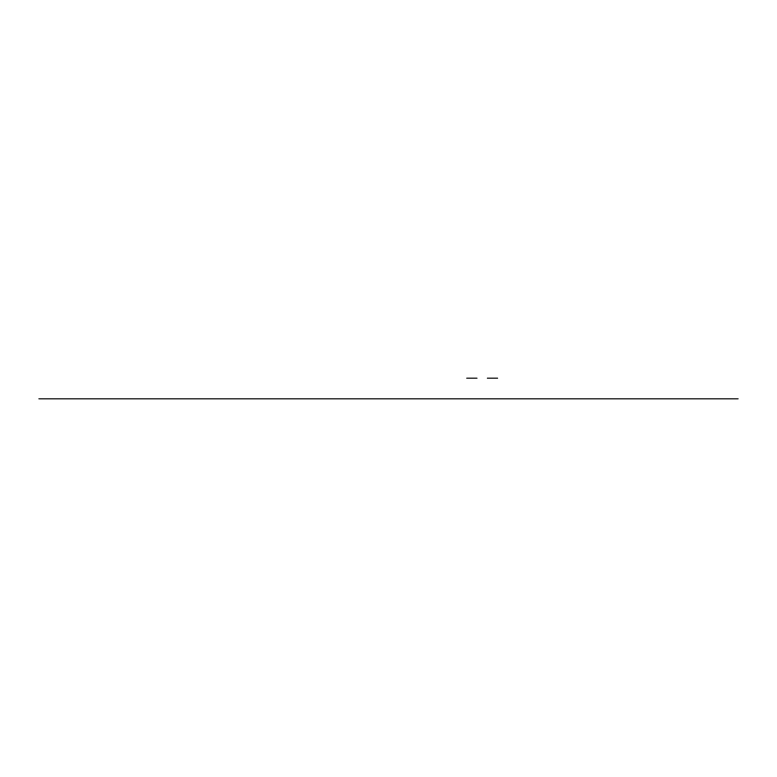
<?xml version="1.0" encoding="UTF-8"?>
<svg xmlns="http://www.w3.org/2000/svg" width="777" height="777" viewBox="0 0 777 777"><rect width="100%" height="100%" fill="white"/><g stroke="black" fill="none" stroke-linecap="round" stroke-linejoin="round"><path stroke-width="1.17" d="M466.705 378.176L477.029 378.176M487.325 378.176L497.649 378.176M38.85 398.824L738.15 398.824"/></g></svg>
